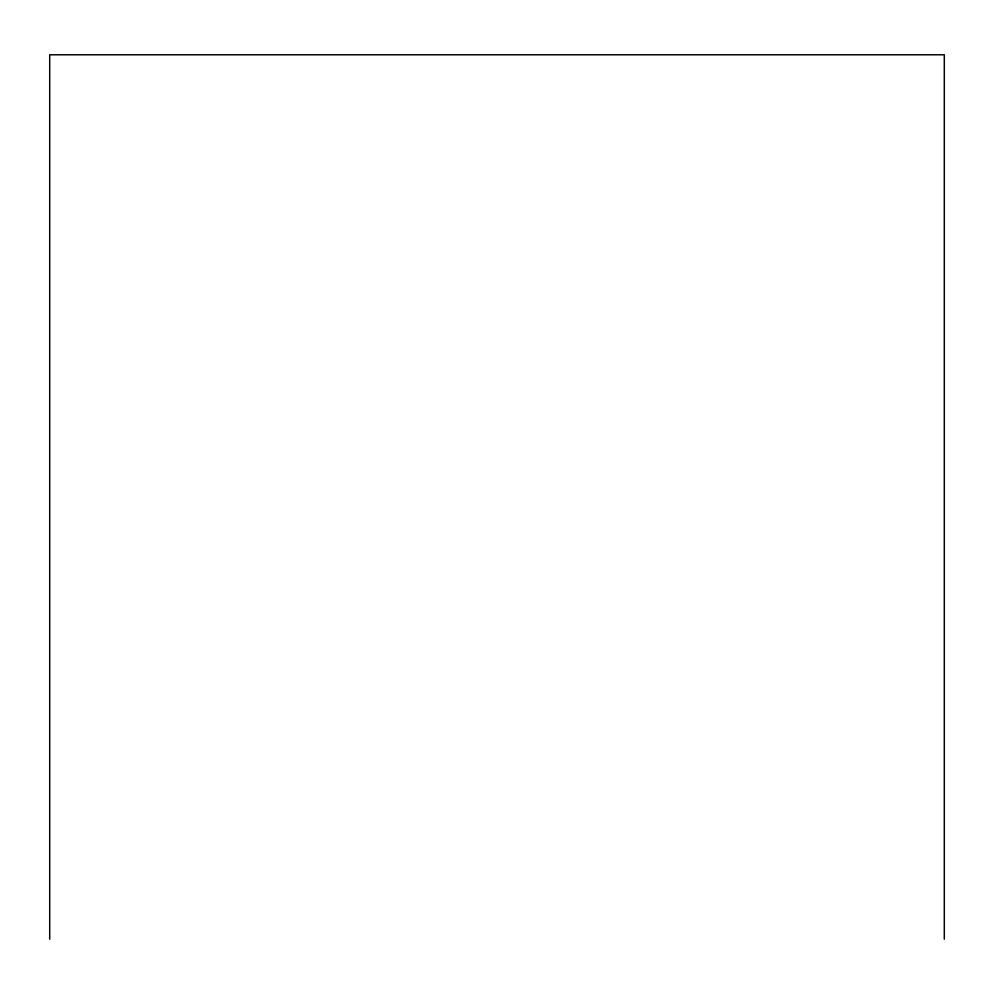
<?xml version="1.0" encoding="UTF-8"?>
<svg xmlns="http://www.w3.org/2000/svg" width="994" height="994" viewBox="0 0 994 994"><rect width="100%" height="100%" fill="white"/><g stroke="black" fill="none" stroke-linecap="round" stroke-linejoin="round"><path stroke-width="1.49" d="M944.3 939.218L944.3 54.782L49.7 54.782L49.7 939.218"/></g></svg>
